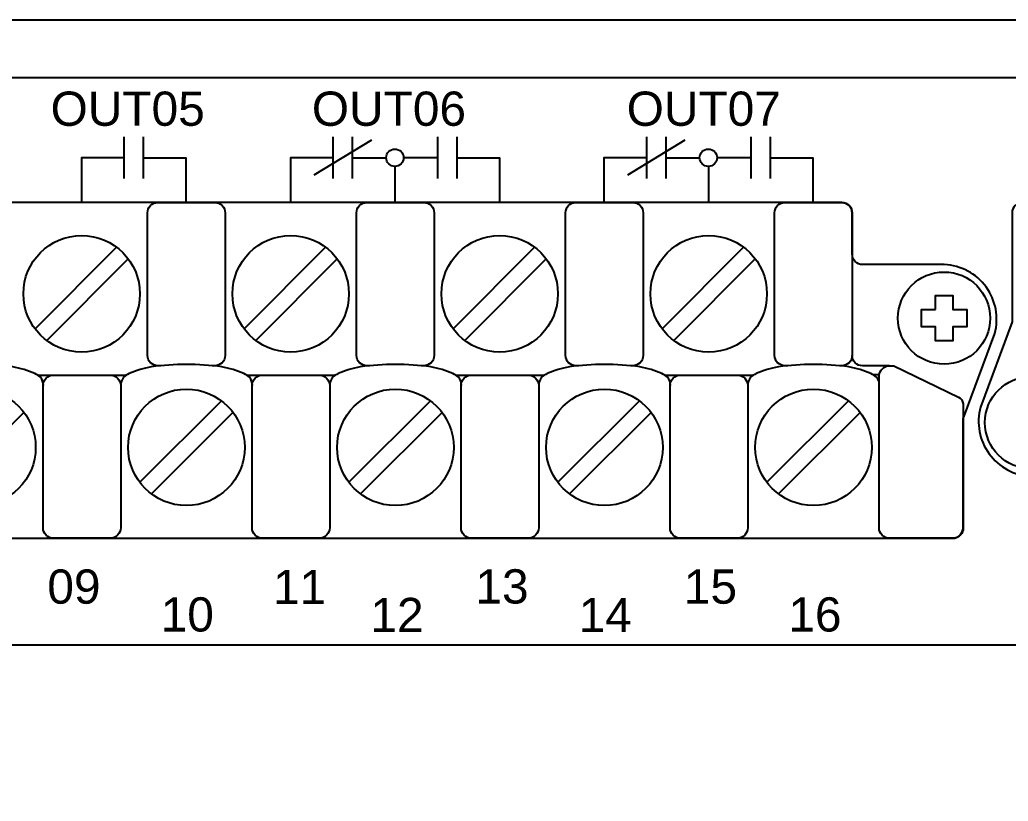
# Model space of a CAD drawing. Extents: x 1 to 47, y 1 to 35.
# Drawn here: x 29.759 to 32.596, y 16.603 to 18.848 of the extents above; entities that cross this region are included whole.
import ezdxf

# ---------------------------------------------------------------- set-up
doc = ezdxf.new("R2010")
doc.units = 0
doc.header["$MEASUREMENT"] = 0
doc.layers.add('7_00______DWG_', color=7, linetype='CONTINUOUS')
doc.styles.add('ARIAL', font='arial.ttf')

msp = doc.modelspace()

# ---------------------------------------------------------------- linework, layer by layer
at = {"layer": '7_00______DWG_'}
for points in [[(26.742, 18.8476), (43.832, 18.8476, -0.377157), (43.912, 18.7576), (43.912, 10.4776, -0.414213), (43.822, 10.3876), (26.752, 10.3876, -0.414213), (26.662, 10.4776), (26.662, 18.7576, -0.377161)], [(27.425, 17.3885, 0.414213), (27.455, 17.3585), (32.4368, 17.3585, 0.414214), (32.4668, 17.3885), (32.4668, 17.7015), (32.5577, 17.9463, 0.480048), (32.4127, 18.1445), (32.1785, 18.1445, -0.414214), (32.1485, 18.1745), (32.1485, 18.2926, 0.414212), (32.1185, 18.3226), (32.1185, 18.3227), (27.1374, 18.3227, 0.414215), (27.1074, 18.2927), (27.1075, 17.9798), (27.0166, 17.735, 0.47859), (27.1616, 17.5365), (27.395, 17.5365, -0.414214), (27.425, 17.5065)], [(32.925, 17.3885, 0.414213), (32.955, 17.3585), (37.9368, 17.3585, 0.414214), (37.9668, 17.3885), (37.9668, 17.7015), (38.0577, 17.9463, 0.480048), (37.9127, 18.1445), (37.6785, 18.1445, -0.414214), (37.6485, 18.1745), (37.6485, 18.2926, 0.414212), (37.6185, 18.3226), (37.6185, 18.3227), (32.6374, 18.3227, 0.414215), (32.6074, 18.2927), (32.6075, 17.9798), (32.5166, 17.735, 0.47859), (32.6616, 17.5365), (32.895, 17.5365, -0.414214), (32.925, 17.5065)], [(32.4401, 17.3586), (32.2558, 17.3584, -0.414214), (32.2258, 17.3884), (32.2258, 17.8255, -0.390527), (32.2558, 17.8538), (32.268, 17.8538), (32.4539, 17.7641, -0.241514), (32.4668, 17.7441), (32.4668, 17.3884, -0.422157)]]:
    msp.add_lwpolyline(points, format="xyb", close=True, dxfattribs=at)
for points in [[(38.0967, 17.0513), (26.9567, 17.0513), (26.9466, 17.0523), (26.9372, 17.0552), (26.9287, 17.0598), (26.9213, 17.0659), (26.9152, 17.0733), (26.9106, 17.0818), (26.9077, 17.0912), (26.9067, 17.1013), (26.9067, 18.6313), (26.9077, 18.6413), (26.9106, 18.6507), (26.9152, 18.6592), (26.9213, 18.6666), (26.9287, 18.6727), (26.9372, 18.6773), (26.9466, 18.6802), (26.9567, 18.6813), (38.0967, 18.6813)], [(30.0578, 18.5114), (30.0578, 18.3914)], [(30.1134, 18.5114), (30.1134, 18.3914)], [(30.7681, 18.5014), (30.6031, 18.4014)], [(30.6578, 18.5114), (30.6578, 18.3914)], [(30.7134, 18.5114), (30.7134, 18.3914)], [(30.9578, 18.5114), (30.9578, 18.3914)], [(31.0134, 18.5114), (31.0134, 18.3914)], [(31.6681, 18.5014), (31.5031, 18.4014)], [(31.5578, 18.5114), (31.5578, 18.3914)], [(31.6134, 18.5114), (31.6134, 18.3914)], [(31.8578, 18.5114), (31.8578, 18.3914)], [(31.9134, 18.5114), (31.9134, 18.3914)], [(30.0578, 18.4514), (29.9356, 18.4514), (29.9356, 18.3227)], [(30.1134, 18.4514), (30.2356, 18.4514), (30.2356, 18.3227)], [(30.6578, 18.4514), (30.5356, 18.4514), (30.5356, 18.3227)], [(30.7134, 18.4514), (30.8106, 18.4514)], [(30.9578, 18.4514), (30.8606, 18.4514)], [(31.0134, 18.4514), (31.1356, 18.4514), (31.1356, 18.3227)], [(31.5578, 18.4514), (31.4356, 18.4514), (31.4356, 18.3227)], [(31.6134, 18.4514), (31.7106, 18.4514)], [(31.8578, 18.4514), (31.7606, 18.4514)], [(31.9134, 18.4514), (32.0356, 18.4514), (32.0356, 18.3227)], [(30.8356, 18.4264), (30.8356, 18.3227)], [(31.7356, 18.4264), (31.7356, 18.3227)], [(30.0369, 18.1943), (29.8027, 17.9601)], [(30.6369, 18.1943), (30.4027, 17.9601)], [(31.2369, 18.1943), (31.0027, 17.9601)], [(31.8369, 18.1943), (31.6027, 17.9601)], [(30.0703, 18.1609), (29.8361, 17.9267)], [(30.6703, 18.1609), (30.4361, 17.9267)], [(31.2703, 18.1609), (31.0361, 17.9267)], [(31.8703, 18.1609), (31.6361, 17.9267)], [(29.81, 17.8272), (30.0651, 17.8272)], [(30.41, 17.8272), (30.6651, 17.8272)], [(31.01, 17.8272), (31.2651, 17.8272)], [(31.61, 17.8272), (31.8651, 17.8272)], [(32.2261, 17.8279), (32.209, 17.8279)], [(30.3375, 17.7533), (30.1034, 17.5191)], [(30.9375, 17.7533), (30.7034, 17.5191)], [(31.5375, 17.7533), (31.3034, 17.5191)], [(32.1375, 17.7533), (31.9034, 17.5191)], [(29.7709, 17.7199), (29.5368, 17.4857)], [(30.3709, 17.7199), (30.1368, 17.4857)], [(30.971, 17.7199), (30.7368, 17.4857)], [(31.571, 17.7199), (31.3368, 17.4857)], [(32.171, 17.7199), (31.9368, 17.4857)]]:
    msp.add_lwpolyline(points, dxfattribs=at)
for points in [[(30.8106, 18.4514), (30.8112, 18.4564), (30.8126, 18.4611), (30.8149, 18.4654), (30.818, 18.4691), (30.8217, 18.4721), (30.8259, 18.4744), (30.8306, 18.4759), (30.8356, 18.4764), (30.8407, 18.4759), (30.8454, 18.4744), (30.8496, 18.4721), (30.8533, 18.4691), (30.8564, 18.4654), (30.8587, 18.4611), (30.8601, 18.4564), (30.8606, 18.4514), (30.8601, 18.4463), (30.8587, 18.4416), (30.8564, 18.4374), (30.8533, 18.4337), (30.8496, 18.4306), (30.8454, 18.4283), (30.8407, 18.4269), (30.8356, 18.4264), (30.8306, 18.4269), (30.8259, 18.4283), (30.8217, 18.4306), (30.818, 18.4337), (30.8149, 18.4374), (30.8126, 18.4416), (30.8112, 18.4463)], [(31.7106, 18.4514), (31.7112, 18.4564), (31.7126, 18.4611), (31.7149, 18.4654), (31.718, 18.4691), (31.7217, 18.4721), (31.7259, 18.4744), (31.7306, 18.4759), (31.7356, 18.4764), (31.7407, 18.4759), (31.7454, 18.4744), (31.7496, 18.4721), (31.7533, 18.4691), (31.7564, 18.4654), (31.7587, 18.4611), (31.7601, 18.4564), (31.7606, 18.4514), (31.7601, 18.4463), (31.7587, 18.4416), (31.7564, 18.4374), (31.7533, 18.4337), (31.7496, 18.4306), (31.7454, 18.4283), (31.7407, 18.4269), (31.7356, 18.4264), (31.7306, 18.4269), (31.7259, 18.4283), (31.7217, 18.4306), (31.718, 18.4337), (31.7149, 18.4374), (31.7126, 18.4416), (31.7112, 18.4463)], [(32.3873, 18.0155), (32.3873, 18.0558), (32.4372, 18.0558), (32.4372, 18.0155), (32.4773, 18.0155), (32.4773, 17.9656), (32.4372, 17.9656), (32.4372, 17.9256), (32.3873, 17.9256), (32.3873, 17.9656), (32.3471, 17.9656), (32.3471, 18.0155)]]:
    msp.add_lwpolyline(points, close=True, dxfattribs=at)
for points in [[(30.1635, 17.8539), (30.1556, 17.8539, -0.414214), (30.1256, 17.8839), (30.1256, 18.2927, -0.414214), (30.1556, 18.3227), (30.3185, 18.3227, -0.414214), (30.3485, 18.2927), (30.3485, 17.8839, -0.414214), (30.3185, 17.8539), (30.3116, 17.8539)], [(30.7635, 17.8539), (30.7556, 17.8539, -0.414214), (30.7256, 17.8839), (30.7256, 18.2927, -0.414214), (30.7556, 18.3227), (30.9185, 18.3227, -0.414214), (30.9485, 18.2927), (30.9485, 17.8839, -0.414214), (30.9185, 17.8539), (30.9116, 17.8539)], [(31.3635, 17.8539), (31.3556, 17.8539, -0.414214), (31.3256, 17.8839), (31.3256, 18.2927, -0.414214), (31.3556, 18.3227), (31.5185, 18.3227, -0.414214), (31.5485, 18.2927), (31.5485, 17.8839, -0.414214), (31.5185, 17.8539), (31.5116, 17.8539)], [(31.9635, 17.8539), (31.9556, 17.8539, -0.414214), (31.9256, 17.8839), (31.9256, 18.2927, -0.414214), (31.9556, 18.3227), (32.1185, 18.3227, -0.414214), (32.1485, 18.2927), (32.1485, 17.8839, -0.414214), (32.1185, 17.8539), (32.1117, 17.8539)], [(32.2558, 17.8538), (32.1785, 17.8537, -0.414214), (32.1485, 17.8837)], [(29.8265, 17.7972, 0.191033), (29.818, 17.8211, 0.081668), (29.8024, 17.8313, 0.0591), (29.7387, 17.8507, 0.034646), (29.6371, 17.8577, 0.03436), (29.5365, 17.8507, 0.0591), (29.4727, 17.8313, 0.081668), (29.4571, 17.8211, 0.191033), (29.4486, 17.7972)], [(30.4265, 17.7972, 0.191033), (30.418, 17.8211, 0.081668), (30.4024, 17.8313, 0.0591), (30.3387, 17.8507, 0.034646), (30.2372, 17.8577, 0.03436), (30.1365, 17.8507, 0.0591), (30.0727, 17.8313, 0.081668), (30.0571, 17.8211, 0.191033), (30.0486, 17.7972)], [(31.0265, 17.7972, 0.191033), (31.018, 17.8211, 0.081668), (31.0024, 17.8313, 0.0591), (30.9387, 17.8507, 0.034646), (30.8372, 17.8577, 0.03436), (30.7365, 17.8507, 0.0591), (30.6728, 17.8313, 0.081668), (30.6571, 17.8211, 0.191033), (30.6486, 17.7972)], [(31.6265, 17.7972, 0.191033), (31.618, 17.8211, 0.081668), (31.6024, 17.8313, 0.0591), (31.5387, 17.8507, 0.034646), (31.4372, 17.8577, 0.03436), (31.3365, 17.8507, 0.0591), (31.2728, 17.8313, 0.081668), (31.2571, 17.8211, 0.191033), (31.2486, 17.7972)], [(32.2258, 17.8057, 0.127742), (32.218, 17.8211, 0.081668), (32.2024, 17.8313, 0.0591), (32.1387, 17.8507, 0.034646), (32.0372, 17.8577, 0.03436), (31.9365, 17.8507, 0.0591), (31.8728, 17.8313, 0.081668), (31.8571, 17.8211, 0.191033), (31.8486, 17.7972)], [(30.0186, 17.8272, -0.414214), (30.0486, 17.7972), (30.0486, 17.3885, -0.414214), (30.0186, 17.3585), (29.8558, 17.3585, -0.414214), (29.8258, 17.3885), (29.8258, 17.7972, -0.414214), (29.8558, 17.8272)], [(30.6186, 17.8272, -0.414214), (30.6486, 17.7972), (30.6486, 17.3885, -0.414214), (30.6186, 17.3585), (30.4558, 17.3585, -0.414214), (30.4258, 17.3885), (30.4258, 17.7972, -0.414214), (30.4558, 17.8272)], [(31.2186, 17.8272, -0.414214), (31.2486, 17.7972), (31.2486, 17.3885, -0.414214), (31.2186, 17.3585), (31.0558, 17.3585, -0.414214), (31.0258, 17.3885), (31.0258, 17.7972, -0.414214), (31.0558, 17.8272)], [(31.8186, 17.8272, -0.414214), (31.8486, 17.7972), (31.8486, 17.3885, -0.414214), (31.8186, 17.3585), (31.6558, 17.3585, -0.414214), (31.6258, 17.3885), (31.6258, 17.7972, -0.414214), (31.6558, 17.8272)]]:
    msp.add_lwpolyline(points, format="xyb", dxfattribs=at)
for centre, radius in [((29.9365, 18.0605), 0.1673), ((30.5365, 18.0605), 0.1673), ((31.1365, 18.0605), 0.1673), ((31.7365, 18.0605), 0.1673), ((32.4122, 17.9907), 0.1324), ((32.662, 17.6906), 0.1324), ((29.6371, 17.6195), 0.1673), ((30.2372, 17.6195), 0.1673), ((30.8372, 17.6195), 0.1673), ((31.4372, 17.6195), 0.1673), ((32.0372, 17.6195), 0.1673)]:
    msp.add_circle(centre, radius, dxfattribs=at)

# ---------------------------------------------------------------- texts
at = {"layer": '7_00______DWG_', "style": 'ARIAL'}
for s, p in [('OUT05', (29.8473, 18.543)), ('OUT06', (30.5973, 18.543)), ('OUT07', (31.5011, 18.543)), ('09', (29.838, 17.1705)), ('11', (30.4856, 17.1694)), ('13', (31.0668, 17.171)), ('15', (31.6652, 17.1705)), ('10', (30.1633, 17.0905)), ('12', (30.7654, 17.0889)), ('14', (31.363, 17.0889)), ('16', (31.9651, 17.0905))]:
    msp.add_text(s, height=0.09833, dxfattribs=at).set_placement(p)

doc.saveas('drawing.dxf')
